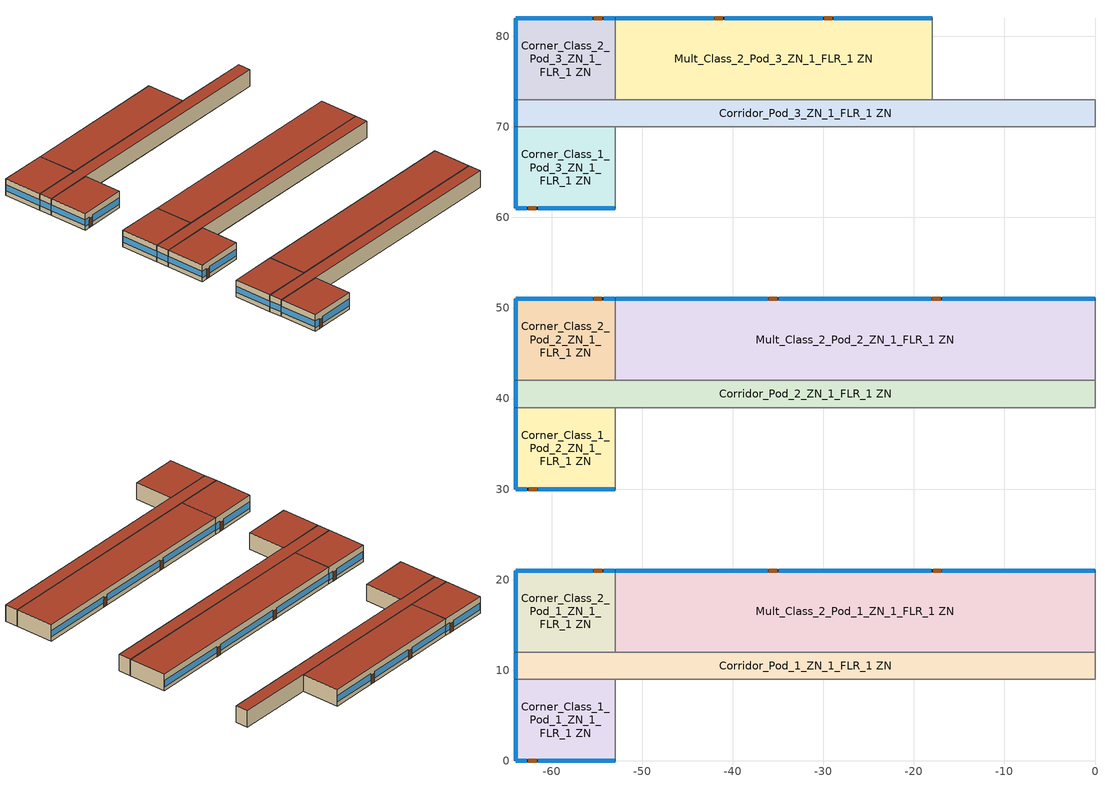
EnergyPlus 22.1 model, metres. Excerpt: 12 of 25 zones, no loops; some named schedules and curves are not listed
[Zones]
Corner_Class_1_Pod_1_ZN_1_FLR_1 ZN
 floor ground (Foundation F 126 Perim 200 Area 990): -53,9 -53,0 -64,0 -64,9 z0
 wall outside (Typical Insulated Steel Framed Exterior Wall R-12.99): -64,9 -64,0 -53,0 z0:4
 wall to Mult_Class_1_Pod_1_ZN_1_FLR_1 ZN (Typical Interior Wall): -53,0 -53,9 z0:4
 wall to Corridor_Pod_1_ZN_1_FLR_1 ZN (Typical Interior Wall): -53,9 -64,9 z0:4
 window (U 0.45 SHGC 0.25 Simple Glazing Window Weighted U-0.45 SHGC 0.25): -63.95,0 -62.73,0 / -61.51,0 -53.05,0 z0.92:2.51; -64,8.95 -64,0.05 z1.1:2.52
 door (Typical Insulated Metal Door R-2.7): -62.59,0 -61.68,0 z0:2.13
 roof outside (Typical IEAD Roof - Highly Reflective R-25.64): -53,0 -53,9 -64,9 -64,0 z4
Corner_Class_1_Pod_2_ZN_1_FLR_1 ZN
 floor ground (Foundation F 126 Perim 200 Area 990): -53,39 -53,30 -64,30 -64,39 z0
 wall outside (Typical Insulated Steel Framed Exterior Wall R-12.99): -64,39 -64,30 -53,30 z0:4
 wall to Mult_Class_1_Pod_2_ZN_1_FLR_1 ZN (Typical Interior Wall): -53,30 -53,39 z0:4
 wall to Corridor_Pod_2_ZN_1_FLR_1 ZN (Typical Interior Wall): -53,39 -64,39 z0:4
 window (U 0.45 SHGC 0.25 Simple Glazing Window Weighted U-0.45 SHGC 0.25): -63.95,30 -62.73,30 / -61.51,30 -53.05,30 z0.92:2.51; -64,38.95 -64,30.05 z1.1:2.52
 door (Typical Insulated Metal Door R-2.7): -62.53,30 -61.62,30 z0:2.13
 roof outside (Typical IEAD Roof - Highly Reflective R-25.64): -53,30 -53,39 -64,39 -64,30 z4
Corner_Class_1_Pod_3_ZN_1_FLR_1 ZN
 floor ground (Foundation F 126 Perim 200 Area 990): -53,70 -53,61 -64,61 -64,70 z0
 wall outside (Typical Insulated Steel Framed Exterior Wall R-12.99): -64,70 -64,61 -53,61 z0:4
 wall to Mult_Class_1_Pod_3_ZN_1_FLR_1 ZN (Typical Interior Wall): -53,61 -53,70 z0:4
 wall to Corridor_Pod_3_ZN_1_FLR_1 ZN (Typical Interior Wall): -53,70 -64,70 z0:4
 window (U 0.45 SHGC 0.25 Simple Glazing Window Weighted U-0.45 SHGC 0.25): -63.95,61 -62.73,61 / -61.51,61 -53.05,61 z0.92:2.51; -64,69.95 -64,61.05 z1.1:2.52
 door (Typical Insulated Metal Door R-2.7): -62.62,61 -61.7,61 z0:2.13
 roof outside (Typical IEAD Roof - Highly Reflective R-25.64): -53,61 -53,70 -64,70 -64,61 z4
Corner_Class_2_Pod_1_ZN_1_FLR_1 ZN
 floor ground (Foundation F 126 Perim 200 Area 990): -53,21 -53,12 -64,12 -64,21 z0
 wall outside (Typical Insulated Steel Framed Exterior Wall R-12.99): -53,21 -64,21 -64,12 z0:4
 wall to Corridor_Pod_1_ZN_1_FLR_1 ZN (Typical Interior Wall): -64,12 -53,12 z0:4
 wall to Mult_Class_2_Pod_1_ZN_1_FLR_1 ZN (Typical Interior Wall): -53,12 -53,21 z0:4
 window (U 0.45 SHGC 0.25 Simple Glazing Window Weighted U-0.45 SHGC 0.25): -53.05,21 -54.27,21 / -55.49,21 -63.95,21 z0.92:2.51; -64,20.95 -64,12.05 z1.1:2.52
 door (Typical Insulated Metal Door R-2.7): -54.43,21 -55.34,21 z0:2.13
 roof outside (Typical IEAD Roof - Highly Reflective R-25.64): -53,12 -53,21 -64,21 -64,12 z4
Corner_Class_2_Pod_2_ZN_1_FLR_1 ZN
 floor ground (Foundation F 126 Perim 200 Area 990): -53,51 -53,42 -64,42 -64,51 z0
 wall outside (Typical Insulated Steel Framed Exterior Wall R-12.99): -53,51 -64,51 -64,42 z0:4
 wall to Corridor_Pod_2_ZN_1_FLR_1 ZN (Typical Interior Wall): -64,42 -53,42 z0:4
 wall to Mult_Class_2_Pod_2_ZN_1_FLR_1 ZN (Typical Interior Wall): -53,42 -53,51 z0:4
 window (U 0.45 SHGC 0.25 Simple Glazing Window Weighted U-0.45 SHGC 0.25): -53.05,51 -54.27,51 / -55.49,51 -63.95,51 z0.92:2.51; -64,50.95 -64,42.05 z1.1:2.52
 door (Typical Insulated Metal Door R-2.7): -54.45,51 -55.36,51 z0:2.13
 roof outside (Typical IEAD Roof - Highly Reflective R-25.64): -53,42 -53,51 -64,51 -64,42 z4
Corner_Class_2_Pod_3_ZN_1_FLR_1 ZN
 floor ground (Foundation F 126 Perim 200 Area 990): -53,82 -53,73 -64,73 -64,82 z0
 wall outside (Typical Insulated Steel Framed Exterior Wall R-12.99): -53,82 -64,82 -64,73 z0:4
 wall to Corridor_Pod_3_ZN_1_FLR_1 ZN (Typical Interior Wall): -64,73 -53,73 z0:4
 wall to Mult_Class_2_Pod_3_ZN_1_FLR_1 ZN (Typical Interior Wall): -53,73 -53,82 z0:4
 window (U 0.45 SHGC 0.25 Simple Glazing Window Weighted U-0.45 SHGC 0.25): -53.05,82 -54.27,82 / -55.52,82 -63.95,82 z0.92:2.51; -64,81.95 -64,73.05 z1.1:2.52
 door (Typical Insulated Metal Door R-2.7): -54.44,82 -55.36,82 z0:2.13
 roof outside (Typical IEAD Roof - Highly Reflective R-25.64): -53,73 -53,82 -64,82 -64,73 z4
Corridor_Pod_1_ZN_1_FLR_1 ZN
 floor ground (Foundation F 126 Perim 30 Area 1920): 0,12 0,9 -64,9 -64,12 z0
 wall outside (Typical Insulated Steel Framed Exterior Wall R-12.99): -64,12 -64,9 z0:4
 wall to Mult_Class_1_Pod_1_ZN_1_FLR_1 ZN (Typical Interior Wall): -53,9 0,9 z0:4
 wall to Main_Corridor_ZN_1_FLR_1 ZN (Typical Interior Wall): 0,9 0,12 z0:4
 wall to Mult_Class_2_Pod_1_ZN_1_FLR_1 ZN (Typical Interior Wall): 0,12 -53,12 z0:4
 window (U 0.45 SHGC 0.25 Simple Glazing Window Weighted U-0.45 SHGC 0.25): -64,11.95 -64,9.05 z1.1:2.55
 roof outside (Typical IEAD Roof - Highly Reflective R-25.64): 0,9 0,12 -64,12 -64,9 z4
Corridor_Pod_2_ZN_1_FLR_1 ZN
 floor ground (Foundation F 126 Perim 30 Area 1920): 0,42 0,39 -64,39 -64,42 z0
 wall outside (Typical Insulated Steel Framed Exterior Wall R-12.99): -64,42 -64,39 z0:4
 wall to Mult_Class_1_Pod_2_ZN_1_FLR_1 ZN (Typical Interior Wall): -53,39 0,39 z0:4
 wall to Main_Corridor_ZN_1_FLR_1 ZN (Typical Interior Wall): 0,39 0,42 z0:4
 wall to Mult_Class_2_Pod_2_ZN_1_FLR_1 ZN (Typical Interior Wall): 0,42 -53,42 z0:4
 window (U 0.45 SHGC 0.25 Simple Glazing Window Weighted U-0.45 SHGC 0.25): -64,41.95 -64,39.05 z1.1:2.55
 roof outside (Typical IEAD Roof - Highly Reflective R-25.64): 0,39 0,42 -64,42 -64,39 z4
Corridor_Pod_3_ZN_1_FLR_1 ZN
 floor ground (Foundation F 126 Perim 30 Area 1920): 0,73 0,70 -64,70 -64,73 z0
 wall outside (Typical Insulated Steel Framed Exterior Wall R-12.99): -64,73 -64,70 z0:4
 wall to Mult_Class_1_Pod_3_ZN_1_FLR_1 ZN (Typical Interior Wall): -53,70 0,70 z0:4
 wall to Library_Media_Center_ZN_1_FLR_1 ZN (Typical Interior Wall): 0,70 0,73 z0:4
 wall to Computer_Class_ZN_1_FLR_1 ZN (Typical Interior Wall): 0,73 -18,73 z0:4
 wall to Mult_Class_2_Pod_3_ZN_1_FLR_1 ZN (Typical Interior Wall): -18,73 -53,73 z0:4
 window (U 0.45 SHGC 0.25 Simple Glazing Window Weighted U-0.45 SHGC 0.25): -64,72.95 -64,70.05 z1.1:2.55
 roof outside (Typical IEAD Roof - Highly Reflective R-25.64): 0,70 0,73 -64,73 -64,70 z4
Mult_Class_2_Pod_1_ZN_1_FLR_1 ZN
 floor ground (Foundation F 126 Perim 530 Area 4770): 0,21 0,12 -53,12 -53,21 z0
 wall outside (Typical Insulated Steel Framed Exterior Wall R-12.99): 0,21 -53,21 z0:4
 wall to Main_Corridor_ZN_1_FLR_1 ZN (Typical Interior Wall): 0,12 0,21 z0:4
 window (U 0.45 SHGC 0.25 Simple Glazing Window Weighted U-0.45 SHGC 0.25): -0.05,21 -16.87,21 / -18.09,21 -34.91,21 / -36.13,21 -52.95,21 z1.03:2.5
 door (Typical Insulated Metal Door R-2.7): -16.98,21 -17.89,21 / -35.09,21 -36.01,21 z0:2.13
 roof outside (Typical IEAD Roof - Highly Reflective R-25.64): 0,12 0,21 -53,21 -53,12 z4
Mult_Class_2_Pod_2_ZN_1_FLR_1 ZN
 floor ground (Foundation F 126 Perim 530 Area 4770): 0,51 0,42 -53,42 -53,51 z0
 wall outside (Typical Insulated Steel Framed Exterior Wall R-12.99): 0,51 -53,51 z0:4
 wall to Main_Corridor_ZN_1_FLR_1 ZN (Typical Interior Wall): 0,42 0,51 z0:4
 window (U 0.45 SHGC 0.25 Simple Glazing Window Weighted U-0.45 SHGC 0.25): -0.05,51 -16.87,51 / -18.09,51 -34.91,51 / -36.13,51 -52.95,51 z1.03:2.5
 door (Typical Insulated Metal Door R-2.7): -17.05,51 -17.96,51 / -35.11,51 -36.02,51 z0:2.13
 roof outside (Typical IEAD Roof - Highly Reflective R-25.64): 0,42 0,51 -53,51 -53,42 z4
Mult_Class_2_Pod_3_ZN_1_FLR_1 ZN
 floor ground (Foundation F 126 Perim 350 Area 3150): -18,82 -18,73 -53,73 -53,82 z0
 wall outside (Typical Insulated Steel Framed Exterior Wall R-12.99): -18,82 -53,82 z0:4
 wall to Computer_Class_ZN_1_FLR_1 ZN (Typical Interior Wall): -18,73 -18,82 z0:4
 window (U 0.45 SHGC 0.25 Simple Glazing Window Weighted U-0.45 SHGC 0.25): -18.05,82 -28.87,82 / -30.09,82 -40.91,82 / -42.13,82 -52.95,82 z0.99:2.5
 door (Typical Insulated Metal Door R-2.7): -29,82 -29.92,82 / -41.09,82 -42.01,82 z0:2.13
 roof outside (Typical IEAD Roof - Highly Reflective R-25.64): -18,73 -18,82 -53,82 -53,73 z4
[Building]
-PrimarySchool-ASHRAE 169-2013-3C created: 2022-11-21 15:11:42 -0700: North Axis {deg}=0; Terrain=City; Loads Convergence Tolerance Value {W}=0.04; Temperature Convergence Tolerance Value {deltaC}=0.2; Solar Distribution=FullInteriorAndExterior; Maximum Number of Warmup Days=25; Minimum Number of Warmup Days=6
[Site:Location]
San Diego-Brown Field Muni AP_CA_USA: Latitude {deg}=32.58; Longitude {deg}=-116.98; Time Zone {hr}=-8; Elevation {m}=159
[Site:GroundTemperature:FCfactorMethod]
January Ground Temperature {C}=18.8; February Ground Temperature {C}=14.3; March Ground Temperature {C}=13.6; April Ground Temperature {C}=13.2; May Ground Temperature {C}=13.3; June Ground Temperature {C}=12.6; July Ground Temperature {C}=15.3; August Ground Temperature {C}=15.6; September Ground Temperature {C}=17.7; October Ground Temperature {C}=19.4; November Ground Temperature {C}=19.7; December Ground Temperature {C}=18.5
[Site:WaterMainsTemperature]
Calculation Method=Correlation; Annual Average Outdoor Air Temperature {C}=16; Maximum Difference In Monthly Average Outdoor Air Temperatures {deltaC}=7.1
[SizingPeriod:DesignDay] Day of Month=21; Dry-Bulb Temperature Range Modifier Type=DefaultMultipliers; Humidity Condition Type=Wetbulb; Barometric Pressure {Pa}=99429; Rain Indicator=No; Snow Indicator=No; Daylight Saving Time Indicator=No; Begin Environment Reset Mode=FullResetAtBeginEnvironment
Name | Month | Day Type | Maximum Dry-Bulb Temperature {C} | Daily Dry-Bulb Temperature Range {deltaC} | Wetbulb or DewPoint at Maximum Dry-Bulb {C} | Wind Speed {m/s} | Wind Direction {deg} | Solar Model Indicator | ASHRAE Clear Sky Optical Depth for Beam Irradiance (taub) | ASHRAE Clear Sky Optical Depth for Diffuse Irradiance (taud) | Sky Clearness
San.Diego-Brown.Field.Muni.AP_CA_USA Ann Clg .4% Condns DB=>MWB | 8 | SummerDesignDay | 31.3 | 8.9 | 18.4 | 4.1 | 280 | ASHRAETau | 0.412 | 2.276
San.Diego-Brown.Field.Muni.AP_CA_USA Ann Htg 99.6% Condns DB | 12 | WinterDesignDay | 3.8 | 0 | 3.8 | 3 | 120 | ASHRAEClearSky |  |  | 0
[Material]
Name | Roughness | Thickness {m} | Conductivity {W/m-K} | Density {kg/m3} | Specific Heat {J/kg-K} | Thermal Absorptance | Solar Absorptance | Visible Absorptance
25mm Stucco | Smooth | 0.0254 | 0.72 | 1856 | 840 | 0.9 | 0.7 | 0.7
5/8 in. Gypsum Board | MediumSmooth | 0.0159 | 0.16 | 800 | 1090 | 0.9 | 0.7 | 0.7
F08 Metal surface; Metal Roof Surface | Smooth | 0.0008 | 45.28 | 7824 | 500 | 0.9 | 0.7 | 0.7
G01 13mm gypsum board | Smooth | 0.0127 | 0.16 | 800 | 1090 | 0.9 | 0.7 | 0.5
Roof Membrane - Highly Reflective | VeryRough | 0.0095 | 0.16 | 1121.29 | 1460 | 0.75 | 0.45 | 0.7
Std Wood 6inch | MediumSmooth | 0.15 | 0.12 | 540 | 1210 | 0.9 | 0.7 | 0.7
[Material:NoMass] Roughness=Smooth; Thermal Absorptance=0.9; Solar Absorptance=0.7; Visible Absorptance=0.7
Name | Thermal Resistance {m2-K/W}
Typical Insulation R-1.85 | 0.326262
Typical Insulation R-10.81 | 1.90342
Typical Insulation R-24.52 | 4.31889
[WindowMaterial:SimpleGlazingSystem]
U 0.45 SHGC 0.25 Simple Glazing U-0.45 SHGC 0.25: U-Factor {W/m2-K}=2.55522; Solar Heat Gain Coefficient=0.25
[Construction]
InteriorFurnishings: Std Wood 6inch
Typical IEAD Roof - Highly Reflective R-25.64: Roof Membrane - Highly Reflective, Typical Insulation R-24.52, Metal Roof Surface
Typical Insulated Metal Door R-2.7: F08 Metal surface, Typical Insulation R-1.85
Typical Insulated Steel Framed Exterior Wall R-12.99: 25mm Stucco, 5/8 in. Gypsum Board, Typical Insulation R-10.81, 5/8 in. Gypsum Board
Typical Interior Wall: G01 13mm gypsum board, G01 13mm gypsum board
U 0.45 SHGC 0.25 Simple Glazing Window Weighted U-0.45 SHGC 0.25: U 0.45 SHGC 0.25 Simple Glazing U-0.45 SHGC 0.25
[Construction:FfactorGroundFloor] F-Factor {W/m-K}=1.26344
Name | Area {m2} | PerimeterExposed {m}
Foundation F 126 Perim 200 Area 990 | 99 | 20
Foundation F 126 Perim 30 Area 1920 | 192 | 3
Foundation F 126 Perim 350 Area 3150 | 315 | 35
Foundation F 126 Perim 530 Area 4770 | 477 | 53
[Zone] Multiplier=1; Part of Total Floor Area=Yes
Corner_Class_1_Pod_1_ZN_1_FLR_1 ZN; Corner_Class_1_Pod_2_ZN_1_FLR_1 ZN; Corner_Class_1_Pod_3_ZN_1_FLR_1 ZN; Corner_Class_2_Pod_1_ZN_1_FLR_1 ZN; Corner_Class_2_Pod_2_ZN_1_FLR_1 ZN; Corner_Class_2_Pod_3_ZN_1_FLR_1 ZN; Corridor_Pod_1_ZN_1_FLR_1 ZN; Corridor_Pod_2_ZN_1_FLR_1 ZN; Corridor_Pod_3_ZN_1_FLR_1 ZN; Mult_Class_2_Pod_1_ZN_1_FLR_1 ZN; Mult_Class_2_Pod_2_ZN_1_FLR_1 ZN; Mult_Class_2_Pod_3_ZN_1_FLR_1 ZN
[InternalMass] Construction=InteriorFurnishings
Name | Zone or ZoneList | Surface Area {m2}
Corner_Class_1_Pod_1_ZN_1_FLR_1 Mass | Corner_Class_1_Pod_1_ZN_1_FLR_1 ZN | 198
Corner_Class_1_Pod_2_ZN_1_FLR_1 Mass | Corner_Class_1_Pod_2_ZN_1_FLR_1 ZN | 198
Corner_Class_1_Pod_3_ZN_1_FLR_1 Mass | Corner_Class_1_Pod_3_ZN_1_FLR_1 ZN | 198
Corner_Class_2_Pod_1_ZN_1_FLR_1 Mass | Corner_Class_2_Pod_1_ZN_1_FLR_1 ZN | 198
Corner_Class_2_Pod_2_ZN_1_FLR_1 Mass | Corner_Class_2_Pod_2_ZN_1_FLR_1 ZN | 198
Corner_Class_2_Pod_3_ZN_1_FLR_1 Mass | Corner_Class_2_Pod_3_ZN_1_FLR_1 ZN | 198
Corridor_Pod_1_ZN_1_FLR_1 Mass | Corridor_Pod_1_ZN_1_FLR_1 ZN | 384
Corridor_Pod_2_ZN_1_FLR_1 Mass | Corridor_Pod_2_ZN_1_FLR_1 ZN | 384
Corridor_Pod_3_ZN_1_FLR_1 Mass | Corridor_Pod_3_ZN_1_FLR_1 ZN | 384
Mult_Class_2_Pod_1_ZN_1_FLR_1 Mass | Mult_Class_2_Pod_1_ZN_1_FLR_1 ZN | 954
Mult_Class_2_Pod_2_ZN_1_FLR_1 Mass | Mult_Class_2_Pod_2_ZN_1_FLR_1 ZN | 954
Mult_Class_2_Pod_3_ZN_1_FLR_1 Mass | Mult_Class_2_Pod_3_ZN_1_FLR_1 ZN | 630
[ZoneInfiltration:DesignFlowRate] Schedule=SchoolPrimary INFIL_SCH_PNNL; Design Flow Rate Calculation Method=Flow/ExteriorArea; Constant Term Coefficient=0; Temperature Term Coefficient=0; Velocity Term Coefficient=0.224; Velocity Squared Term Coefficient=0
Name | Zone or ZoneList | Flow per Exterior Surface Area {m3/s-m2}
Corner_Class_1_Pod_1_ZN_1_FLR_1 Infiltration | Corner_Class_1_Pod_1_ZN_1_FLR_1 ZN | 0.000254558
Corner_Class_1_Pod_2_ZN_1_FLR_1 Infiltration | Corner_Class_1_Pod_2_ZN_1_FLR_1 ZN | 0.000254558
Corner_Class_1_Pod_3_ZN_1_FLR_1 Infiltration | Corner_Class_1_Pod_3_ZN_1_FLR_1 ZN | 0.000254558
Corner_Class_2_Pod_1_ZN_1_FLR_1 Infiltration | Corner_Class_2_Pod_1_ZN_1_FLR_1 ZN | 0.000254558
Corner_Class_2_Pod_2_ZN_1_FLR_1 Infiltration | Corner_Class_2_Pod_2_ZN_1_FLR_1 ZN | 0.000254558
Corner_Class_2_Pod_3_ZN_1_FLR_1 Infiltration | Corner_Class_2_Pod_3_ZN_1_FLR_1 ZN | 0.000254558
Corridor_Pod_1_ZN_1_FLR_1 Infiltration | Corridor_Pod_1_ZN_1_FLR_1 ZN | 3.35043e-05
Corridor_Pod_2_ZN_1_FLR_1 Infiltration | Corridor_Pod_2_ZN_1_FLR_1 ZN | 3.35043e-05
Corridor_Pod_3_ZN_1_FLR_1 Infiltration | Corridor_Pod_3_ZN_1_FLR_1 ZN | 3.35043e-05
Mult_Class_2_Pod_1_ZN_1_FLR_1 Infiltration | Mult_Class_2_Pod_1_ZN_1_FLR_1 ZN | 0.000175253
Mult_Class_2_Pod_2_ZN_1_FLR_1 Infiltration | Mult_Class_2_Pod_2_ZN_1_FLR_1 ZN | 0.000175253
Mult_Class_2_Pod_3_ZN_1_FLR_1 Infiltration | Mult_Class_2_Pod_3_ZN_1_FLR_1 ZN | 0.000175253
[Daylighting:Controls] Lighting Control Type=Stepped; Minimum Input Power Fraction for Continuous or ContinuousOff Dimming Control=0.3; Minimum Light Output Fraction for Continuous or ContinuousOff Dimming Control=0.2; Number of Stepped Control Steps=3; Probability Lighting will be Reset When Needed in Manual Stepped Control=1; Glare Calculation Azimuth Angle of View Direction Clockwise from Zone y-Axis {deg}=-0; Maximum Allowable Discomfort Glare Index=22; Illuminance Setpoint at Reference Point 1 {lux}=377; Illuminance Setpoint at Reference Point 2 {lux}=377
Name | Zone or Space | Glare Calculation Daylighting Reference Point | Daylighting Reference Point Name 1 | Fraction of Lights Controlled by Reference Point 1 | Daylighting Reference Point Name 2 | Fraction of Lights Controlled by Reference Point 2
Corner_Class_1_Pod_1_ZN_1_FLR_1 ZN DaylightingControls | Corner_Class_1_Pod_1_ZN_1_FLR_1 ZN | Corner_Class_1_Pod_1_ZN_1_FLR_1 Daylt Sensor 1 | Corner_Class_1_Pod_1_ZN_1_FLR_1 Daylt Sensor 1 | 0.444 | Corner_Class_1_Pod_1_ZN_1_FLR_1 Daylt Sensor 2 | 0.316
Corner_Class_1_Pod_2_ZN_1_FLR_1 ZN DaylightingControls | Corner_Class_1_Pod_2_ZN_1_FLR_1 ZN | Corner_Class_1_Pod_2_ZN_1_FLR_1 Daylt Sensor 1 | Corner_Class_1_Pod_2_ZN_1_FLR_1 Daylt Sensor 1 | 0.444 | Corner_Class_1_Pod_2_ZN_1_FLR_1 Daylt Sensor 2 | 0.316
Corner_Class_1_Pod_3_ZN_1_FLR_1 ZN DaylightingControls | Corner_Class_1_Pod_3_ZN_1_FLR_1 ZN | Corner_Class_1_Pod_3_ZN_1_FLR_1 Daylt Sensor 1 | Corner_Class_1_Pod_3_ZN_1_FLR_1 Daylt Sensor 1 | 0.444 | Corner_Class_1_Pod_3_ZN_1_FLR_1 Daylt Sensor 2 | 0.316
Corner_Class_2_Pod_1_ZN_1_FLR_1 ZN DaylightingControls | Corner_Class_2_Pod_1_ZN_1_FLR_1 ZN | Corner_Class_2_Pod_1_ZN_1_FLR_1 Daylt Sensor 1 | Corner_Class_2_Pod_1_ZN_1_FLR_1 Daylt Sensor 1 | 0.444 | Corner_Class_2_Pod_1_ZN_1_FLR_1 Daylt Sensor 2 | 0.316
Corner_Class_2_Pod_2_ZN_1_FLR_1 ZN DaylightingControls | Corner_Class_2_Pod_2_ZN_1_FLR_1 ZN | Corner_Class_2_Pod_2_ZN_1_FLR_1 Daylt Sensor 1 | Corner_Class_2_Pod_2_ZN_1_FLR_1 Daylt Sensor 1 | 0.444 | Corner_Class_2_Pod_2_ZN_1_FLR_1 Daylt Sensor 2 | 0.316
Corner_Class_2_Pod_3_ZN_1_FLR_1 ZN DaylightingControls | Corner_Class_2_Pod_3_ZN_1_FLR_1 ZN | Corner_Class_2_Pod_3_ZN_1_FLR_1 Daylt Sensor 1 | Corner_Class_2_Pod_3_ZN_1_FLR_1 Daylt Sensor 1 | 0.444 | Corner_Class_2_Pod_3_ZN_1_FLR_1 Daylt Sensor 2 | 0.316
Mult_Class_2_Pod_1_ZN_1_FLR_1 ZN DaylightingControls | Mult_Class_2_Pod_1_ZN_1_FLR_1 ZN | Mult_Class_2_Pod_1_ZN_1_FLR_1 Daylt Sensor 1 | Mult_Class_2_Pod_1_ZN_1_FLR_1 Daylt Sensor 1 | 0.278 | Mult_Class_2_Pod_1_ZN_1_FLR_1 Daylt Sensor 2 | 0.278
Mult_Class_2_Pod_2_ZN_1_FLR_1 ZN DaylightingControls | Mult_Class_2_Pod_2_ZN_1_FLR_1 ZN | Mult_Class_2_Pod_2_ZN_1_FLR_1 Daylt Sensor 1 | Mult_Class_2_Pod_2_ZN_1_FLR_1 Daylt Sensor 1 | 0.278 | Mult_Class_2_Pod_2_ZN_1_FLR_1 Daylt Sensor 2 | 0.278
Mult_Class_2_Pod_3_ZN_1_FLR_1 ZN DaylightingControls | Mult_Class_2_Pod_3_ZN_1_FLR_1 ZN | Mult_Class_2_Pod_3_ZN_1_FLR_1 Daylt Sensor 1 | Mult_Class_2_Pod_3_ZN_1_FLR_1 Daylt Sensor 1 | 0.278 | Mult_Class_2_Pod_3_ZN_1_FLR_1 Daylt Sensor 2 | 0.278
[AvailabilityManager:NightCycle] Applicability Schedule=Always On Discrete; Fan Schedule=SchoolPrimary HVACOperationSchd; Control Type=CycleOnAny; Thermostat Tolerance {deltaC}=1; Cycling Run Time Control Type=FixedRunTime; Cycling Run Time {s}=1800
Availability Manager Night Cycle 7; Availability Manager Night Cycle 6; Availability Manager Night Cycle 5; Availability Manager Night Cycle 4; Availability Manager Night Cycle 1; Availability Manager Night Cycle 2; Availability Manager Night Cycle 3
[AvailabilityManager:Scheduled] Schedule=Always On Discrete
Cafeteria_ZN_1_FLR_1 ZN PSZ-AC_2-7 OA System Availability Manager; Gym_ZN_1_FLR_1 ZN PSZ-AC_2-5 OA System Availability Manager; Kitchen_ZN_1_FLR_1 ZN PSZ-AC_1-6 OA System Availability Manager; PVAV_OTHER OA System Availability Manager; PVAV_POD_1 OA System Availability Manager; PVAV_POD_2 OA System Availability Manager; PVAV_POD_3 OA System Availability Manager
[Exterior:Lights] Control Option=AstronomicalClock
Name | Schedule | Design Level {W}
NonDimming Exterior Lights Def | SchoolPrimary Exterior_lighting_schedule_a | 150.48
Occ Sensing Exterior Lights Def | SchoolPrimary Exterior_lighting_schedule_b_2016 | 2233.154
[Refrigeration:Compressor] Refrigeration Compressor Power Curve=New_Low_Temp_Comp_Pwr_Curve; Refrigeration Compressor Capacity Curve=New_Low_Temp_Comp_Cap_Curve; Rated Return Gas Temperature {C}=18.3; Rated Subcooling {deltaC}=0; Mode of Operation=Subcritical
Refrigeration Compressor 1; Refrigeration Compressor 2; Refrigeration Compressor 3; Refrigeration Compressor 4; Refrigeration Compressor 5; Refrigeration Compressor 6; Refrigeration Compressor 7; Refrigeration Compressor 8; Refrigeration Compressor 9; Refrigeration Compressor 10; Refrigeration Compressor 11; Refrigeration Compressor 12; Refrigeration Compressor 13; Refrigeration Compressor 14; Refrigeration Compressor 15; Refrigeration Compressor 16; Refrigeration Compressor 17; Refrigeration Compressor 18; Refrigeration Compressor 19; Refrigeration Compressor 20
[ElectricLoadCenter:Transformer]
Transformer_1: Availability Schedule=Always On Discrete; Transformer Usage=PowerInFromGrid; Radiative Fraction=0; Rated Capacity {VA}=112500; Phase=3; Conductor Material=Aluminum; Full Load Temperature Rise {C}=150; Fraction of Eddy Current Losses=0.1; Performance Input Method=NominalEfficiency; Nameplate Efficiency=0.987; Per Unit Load for Nameplate Efficiency=0.35; Reference Temperature for Nameplate Efficiency {C}=75; Consider Transformer Loss for Utility Cost=Yes; Meter Name 1=Wired_LTG_Electricity; Meter Name 2=InteriorEquipment:Electricity
[EnergyManagementSystem:GlobalVariable]
Wired_LTG
